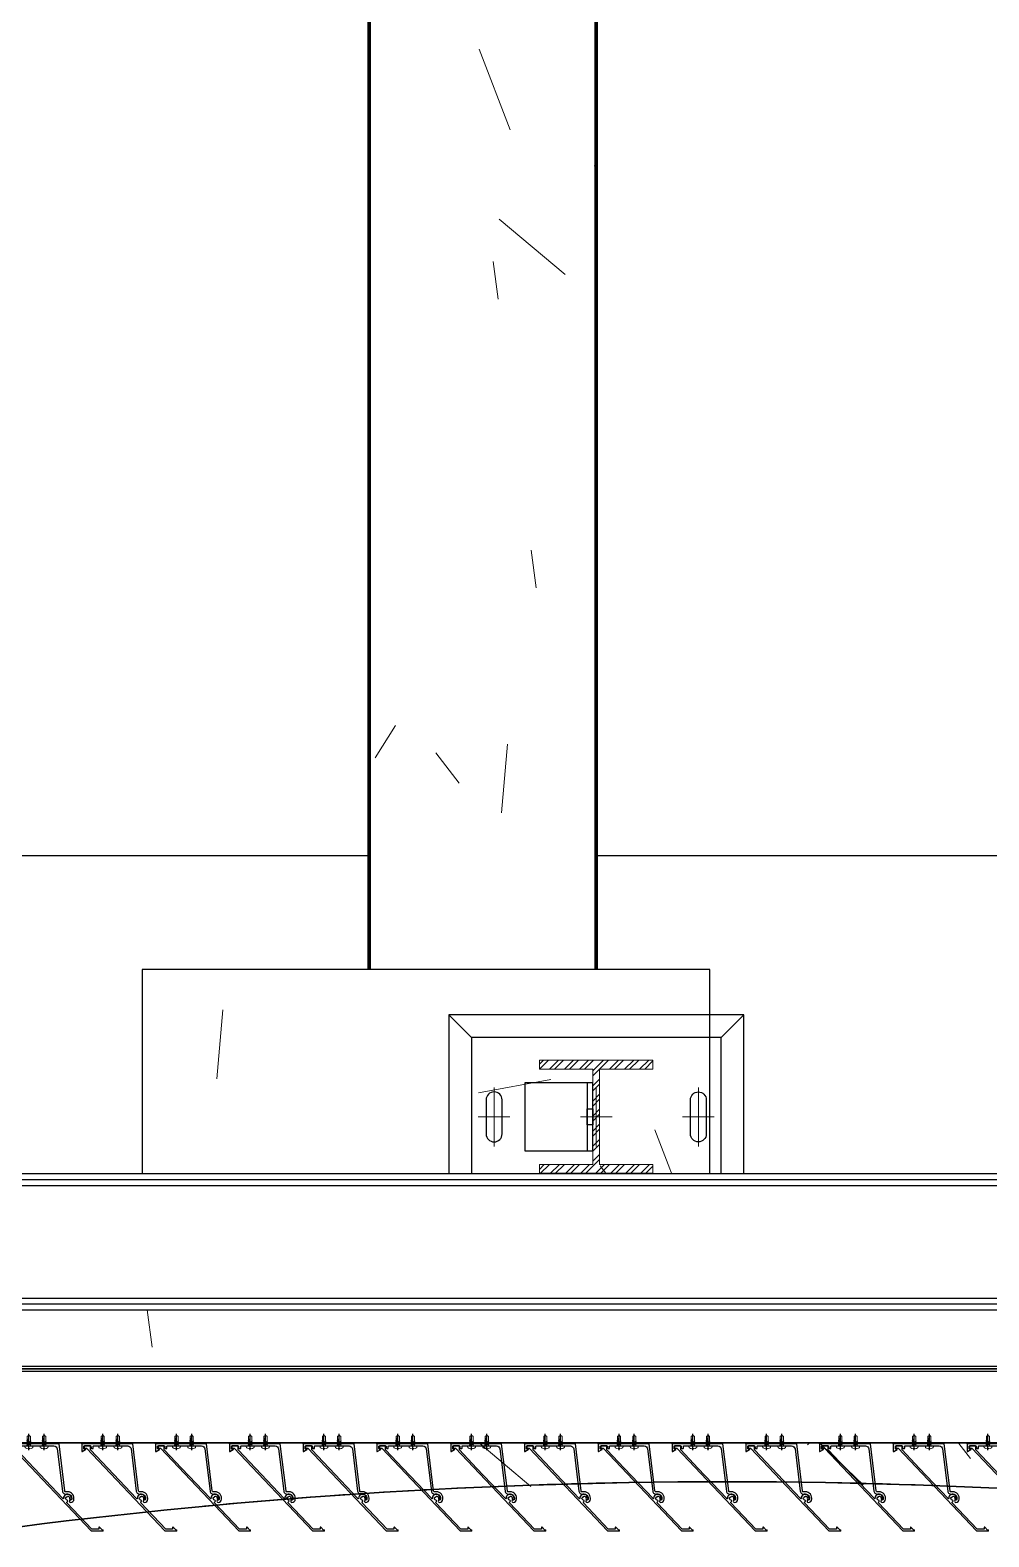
# Model space of a CAD drawing. Header units: millimetres. Extents: x -4391136 to -1798569, y -886572 to -291056.
# Drawn here: x -2381029 to -2380185, y -335592 to -334264 of the extents above; entities that cross this region are included whole.
import ezdxf

# ---------------------------------------------------------------- set-up
doc = ezdxf.new("R2010")
doc.units = ezdxf.units.MM
doc.set_wipeout_variables(frame=1)
for name, pattern in [('CENTER', [50.800000000000004, 31.75, -6.35, 6.35, -6.35]), ('XKITLINE00', [0]), ('XKITLINE02', [4, 2, -2])]:
    doc.linetypes.add(name, pattern=pattern)
for name, color, linetype in [('000 - STRUCTURE_STEEL_ACCESORIES_HATCH_', 7, 'Continuous'), ('000 - STRUCTURE_STEEL_ACCESORIES_HIDDEN_', 7, 'Continuous'), ('000 - STRUCTURE_STEEL_ACCESORIES_MAIN_COLOR_1', 7, 'Continuous'), ('000 - STRUCTURE_STEEL_FRAMING_CUT_COLOR_4', 7, 'Continuous'), ('000 - STRUCTURE_STEEL_FRAMING_HIDDEN_', 7, 'Continuous'), ('000 - STRUCTURE_STEEL_FRAMING_SUB_COLOR_2', 7, 'Continuous'), ('000 - STRUCTURE_STEEL_FRAMING_WIPEOUT_', 7, 'Continuous'), ('010 - ASPG_ACCESSORIES_MAIN_COLOR_1', 7, 'Continuous'), ('010 - ASPG_EXTR_MAIN_COLOR_2', 7, 'Continuous'), ('010 - ASPG_FRAMING_MAIN_COLOR_1', 7, 'Continuous'), ('010 - ASPG_FRAMING_MAIN_COLOR_2', 7, 'Continuous'), ('010 - ASPG_FRAMING_SUB_COLOR_2', 7, 'Continuous'), ('010 - ASPG_FRAMING_WIPEOUT_', 7, 'Continuous'), ('_PP-Dim', 7, 'Continuous'), ('Center Line', 7, 'CENTER'), ('Xref-C-1-PP17-AR-2214-01-B$0$A-GLAZ-CURT', 7, 'Continuous'), ('Xref-C-1-PP17-AR-2214-01-B$0$A-Wall', 7, 'Continuous'), ('Xref-C-1-PP17-AR-2214-01-B$0$A-WALL-PATT', 7, 'Continuous'), ('Xref-C-1-PP17-AR-2214-01-B$0$S-BEAM', 7, 'Continuous'), ('Xref-C-1-PP17-AR-2214-01-B$0$S-COLS', 7, 'Continuous'), ('Xref-C-1-PP17-AR-2214-01-B$0$S-COLS-E', 7, 'Continuous'), ('Xref-C-1-PP17-AR-2214-01-B$0$WALL-E', 7, 'Continuous')]:
    doc.layers.add(name, color=color, linetype=linetype)
doc.layers.add('000 - STRUCTURE_STEEL_FRAMING_DEF_SUB', color=7, linetype='Continuous', plot=False)
doc.layers.add('010 - ASPG_EXTR_DEF_SUB', color=7, linetype='Continuous', plot=False)
doc.layers.add('SCREW', color=7, linetype='Continuous', lineweight=5)

# ---------------------------------------------------------------- blocks, each defined once
blk = doc.blocks.new('Xref-C-1-PP17-AR-2214-01-B$0$ACM_STR_COLN_Precast- Rectangular Column - 300x500-29835394-ENTRANCE 2 - LOWER ROOF FLOOR PLAN01-flat-1')
at = {"layer": 'Xref-C-1-PP17-AR-2214-01-B$0$S-COLS-E', "lineweight": 9}
h = blk.add_hatch(dxfattribs=at)
h.set_pattern_fill('ACET-2D-FP_50', style=0, pattern_type=2)
h.set_pattern_definition([(49.99999999999999, (2730087.727, 502148.947), (-459.0337474724126, 385.1750482020263), [76.2, -838.2]), (355, (2730087.727, 502148.947), (65.2825274575068, 746.1827032957545), [60.96, -670.56]), (100.451, (2730148.455, 502143.634), (-693.3830033246074, -127.8976821547151), [64.76000000000003, -712.3600000000004]), (46.184, (2730087.727, 502352.1470000001), (-648.5724862192296, 622.3064181256746), [114.3, -1257.299999999999]), (96.63599999999998, (2730178.087, 502338.133), (-1050.534318683824, -122.2199233656631), [97.14000000000112, -1068.540000000012]), (351.184, (2730087.727, 502352.1470000001), (172.1971373415032, 1110.274966525139), [91.44000000000005, -1005.840000000001]), (21, (2730189.327, 502301.347), (-214.7433929342337, 559.4256646482164), [76.20000000000026, -838.2000000000029]), (326, (2730189.327, 502301.347), (418.8539380654042, 620.9765000836203), [60.95999999999972, -670.5599999999969]), (71.45100000000001, (2730239.865, 502267.258), (-668.4524660190125, 224.2969172171013), [64.75999999999985, -712.3599999999983]), (37.50000000000001, (2730087.727, 502148.947), (-158.7692420154774, 206.9121046213362), [33.528, -628.904, 33.528, -1320.292]), (37.50000000000001, (2730087.727, 502148.947), (-158.7692420154774, 206.9121046213362), [-695.96, -647.192, 33.528, -639.572]), (7.499999999999999, (2730087.727, 502148.947), (-47.30360574389223, 359.3065578758984), [33.528, -354.584, 33.528, -870.204]), (7.499999999999999, (2730087.727, 502148.947), (-47.30360574389223, 359.3065578758984), [-421.64, -613.664, 33.528, -223.012]), (327.5, (2729861.159, 502148.947), (146.1911639370438, 229.474161533996), [33.52800000000035, -220.4720000000024, 33.52800000000035, -1810.512000000019]), (327.5, (2729861.159, 502148.947), (146.1911639370438, 229.474161533996), [-287.5280000000031, -758.9520000000081, 33.52800000000035, -1018.032000000011]), (317.5, (2729759.559, 502148.947), (321.0978918266117, 350.4168590258024), [33.52799999999964, -296.6719999999968, 33.52799999999964, -1239.519999999987]), (317.5, (2729759.559, 502148.947), (321.0978918266117, 350.4168590258024), [-363.7279999999961, -492.7599999999948, 33.52799999999964, -713.2319999999924])])
h.paths.add_polyline_path([(-150.000000002794, -190.0000000005239), (-150.000000002794, -200.0000000005239), (149.999999997206, -200.0000000005239), (149.999999997206, 299.9999999994761), (-150.000000002794, 299.9999999994761)])
at = {"layer": 'Xref-C-1-PP17-AR-2214-01-B$0$S-COLS', "color": 7}
for p, q in [((150, 300), (-150, 300)), ((-150, 300), (-150, 290)), ((150, 290), (150, 300)), ((-150, 290), (-150, -190)), ((150, -190), (150, 290)), ((-150, -190), (-150, -200)), ((150, -200), (150, -190)), ((-150, -200), (150, -200))]:
    blk.add_line(p, q, dxfattribs=at)
blk = doc.blocks.new('Xref-C-1-PP17-AR-2214-01-B$0$DPA_Curved type A - Curved Type A-V34-ENTRANCE 2 - LOWER ROOF FLOOR PLAN01-flat-1')
at = {"layer": 'Xref-C-1-PP17-AR-2214-01-B$0$A-GLAZ-CURT', "color": 7}
for p, q in [((0, 750.0000001523877), (0, -750.0000001523877)), ((0, -750.0000001523877), (0, 750.0000001523877))]:
    blk.add_line(p, q, dxfattribs=at)
for radius, start, end in [(4928.757813461649, 177.3174867018749, 179.9936068862288), (4928.757813461649, 177.3174867018749, 179.9936068862288), (4928.75781346165, 180, 182.676120185969), (4928.757813461644, 180, 182.676120185969), (4928.757813461649, 182.6825132981251, 185.3586194412788), (4928.757813461649, 182.6825132981251, 185.3586194412788)]:
    blk.add_arc((5080.220649064053, -4.656612873077393e-10), radius, start, end, dxfattribs=at)
blk = doc.blocks.new('Xref-C-1-PP17-AR-2214-01-B$0$DPA_Curved type A - Curved Type A-V14-ENTRANCE 2 - LOWER ROOF FLOOR PLAN01-flat-1')
at = {"layer": 'Xref-C-1-PP17-AR-2214-01-B$0$A-GLAZ-CURT', "lineweight": 9}
h = blk.add_hatch(dxfattribs=at)
h.set_pattern_fill('ACET-2D-FP_15', angle=90, style=0, pattern_type=2)
h.set_pattern_definition([(49.99999999999999, (2729937.736, 501833.3970000008), (-459.0337474724126, 385.1750482020262), [76.2, -838.2]), (355, (2729937.736, 501833.3970000008), (65.28252745750682, 746.1827032957547), [60.96000000000002, -670.5600000000001]), (100.451, (2729998.464, 501828.0840000007), (-693.3830033246076, -127.8976821547151), [64.76000000000005, -712.3600000000005]), (46.18400000000002, (2729937.736, 502036.5970000007), (-648.57248621923, 622.3064181256742), [114.3, -1257.299999999999]), (96.63599999999998, (2730028.096000001, 502022.5830000007), (-1050.534318683824, -122.2199233656637), [97.14000000000117, -1068.540000000013]), (351.184, (2729937.736, 502036.5970000007), (172.1971373415032, 1110.274966525139), [91.44000000000007, -1005.840000000001]), (21.00000000000002, (2730039.336000001, 501985.7970000007), (-214.7433929342338, 559.4256646482162), [76.20000000000027, -838.2000000000031]), (326, (2730039.336000001, 501985.7970000007), (418.8539380654042, 620.9765000836201), [60.95999999999974, -670.559999999997]), (71.45100000000002, (2730089.874, 501951.7080000007), (-668.4524660190125, 224.2969172171013), [64.75999999999986, -712.3599999999984]), (37.50000000000001, (2729937.736, 501833.3970000008), (-158.7692420154775, 206.9121046213362), [33.528, -628.904, 33.528, -1320.292]), (37.50000000000001, (2729937.736, 501833.3970000008), (-158.7692420154775, 206.9121046213362), [-695.96, -647.192, 33.528, -639.572]), (7.499999999999995, (2729937.736, 501833.3970000008), (-47.30360574389218, 359.3065578758988), [33.52799999999999, -354.5839999999999, 33.52799999999999, -870.204]), (7.499999999999995, (2729937.736, 501833.3970000008), (-47.30360574389218, 359.3065578758988), [-421.64, -613.6639999999999, 33.52799999999999, -223.012]), (327.5, (2729711.168000001, 501833.3970000008), (146.1911639370438, 229.474161533996), [33.52800000000036, -220.4720000000024, -1844.04000000002]), (327.5, (2729711.168000001, 501833.3970000008), (146.1911639370438, 229.474161533996), [-254.0000000000028, 33.52800000000036, -758.9520000000082, -1051.560000000011]), (327.5, (2729711.168000001, 501833.3970000008), (146.1911639370438, 229.474161533996), [-1046.480000000011, 33.52800000000036, -1018.032000000011]), (317.5, (2729609.568, 501833.3970000008), (321.0978918266118, 350.4168590258025), [33.52799999999964, -296.6719999999968, 33.52799999999964, -1239.519999999987]), (317.5, (2729609.568, 501833.3970000008), (321.0978918266118, 350.4168590258025), [-363.7279999999961, -492.7599999999947, 33.52799999999964, -713.2319999999922])])
h.paths.add_polyline_path([(-3.259629011154175e-09, -750.0000001529115), (149.9999999967404, -750.0000001529115), (149.9999999967404, -700.0000001526205), (189.999999997206, -700.0000001526205), (199.999999997206, -690.0000001547742), (173.0546247502789, -460.8418314472074), (156.8637420292944, -230.6736867153668), (151.462835598737, -1.164153218269348e-09), (156.8637420292944, 230.6736867130967), (173.2759108911268, 462.7237694916548), (199.999999997206, 690.0000001525041), (189.999999997206, 700.0000001525041), (149.9999999967404, 700.0000001525041), (149.9999999967404, 750.0000001518638), (-3.259629011154175e-09, 750.0000001518638)])
at = {"layer": 'Xref-C-1-PP17-AR-2214-01-B$0$A-GLAZ-CURT', "color": 7, "lineweight": 35}
blk.add_line((0, 750.0000001523877), (0, -750.0000001523877), dxfattribs=at)
blk.add_arc((5080.220649064053, -4.656612873077393e-10), 4928.757813461648, 171.9524601037302, 188.0475398962698, dxfattribs=at)
blk = doc.blocks.new('W-1-PP17-ENT2_REV00_20260526-152612_EX_LOPF-1')
at = {"layer": 'Xref-C-1-PP17-AR-2214-01-B$0$A-WALL-PATT', "lineweight": 9}
h = blk.add_hatch(dxfattribs=at)
h.set_pattern_fill('ACET-2D-FP_6', angle=-39.99999999997265, style=0, pattern_type=2)
h.set_pattern_definition([(140.0000000000273, (-5300.000273352955, -7452.49991474679), (-385.17504819663, -459.0337474662813), [76.2000000016863, -838.2000000185496]), (85.00000000002728, (-5300.000273352955, -7452.49991474679), (-746.182703292987, 65.28252745699113), [60.95999998934607, -670.5599998828066]), (190.4510000000273, (-5294.686775229871, -7391.771650662238), (127.8976821521067, -693.3830033084379), [64.75999999792225, -712.3599999771448]), (136.1840000000273, (-5503.19981222041, -7452.499724316935), (-622.306418101827, -648.5724861947823), [114.3000000090041, -1257.300000099045]), (186.6360000000273, (-5489.186372125987, -7362.140300709347), (122.2199233644646, -1050.534318669234), [97.13999999808287, -1068.539999978911]), (81.18400000002735, (-5503.19981222041, -7452.499724316935), (-1110.274966523866, 172.1971373409029), [91.44000001127148, -1005.840000123987]), (111.0000000000273, (-5452.400153682567, -7350.900385513029), (-559.4256646492287, -214.7433929350229), [76.20000000026224, -838.2000000028846]), (56.00000000002737, (-5452.400153682567, -7350.900385513029), (-620.9765001018534, 418.8539380771107), [60.96000000798914, -670.5600000878804]), (161.4510000000273, (-5418.311747249216, -7300.362332455406), (-224.2969171917646, -668.4524659444579), [64.76000000175955, -712.360000019355]), (127.5000000000273, (-5300.000273352955, -7452.49991474679), (-206.9121046008077, -158.7692419998349), [33.52799999595497, -628.9039999241251, 33.52799999595497, -1320.291999840712]), (127.5000000000273, (-5300.000273352955, -7452.49991474679), (-206.9121046008077, -158.7692419998349), [-695.959999916035, -647.1919999219186, 33.52799999595497, -639.571999922838]), (97.50000000002731, (-5300.000273352955, -7452.49991474679), (-359.3065578895622, -47.30360574601231), [33.52800000462985, -354.5840000489642, 33.52800000462985, -870.2040001201657]), (97.50000000002731, (-5300.000273352955, -7452.49991474679), (-359.3065578895622, -47.30360574601231), [-421.6400000582239, -613.6640000847402, 33.52800000462985, -223.0120000307955]), (57.50000000002731, (-5300.000251204241, -7679.067727875954), (-229.4741615089589, 146.1911639207974), [33.52800000332779, -220.4720000218828, -1844.040000183029]), (57.50000000002731, (-5300.000251204241, -7679.067727875954), (-229.4741615089589, 146.1911639207974), [-254.0000000252106, 33.52800000332779, -758.9520000753291, -1051.560000104372]), (57.50000000002731, (-5300.000251204241, -7679.067727875954), (-229.4741615089589, 146.1911639207974), [-1046.480000103867, 33.52800000332779, -1018.032000101044]), (47.50000000002732, (-5299.999580374919, -7780.668140097114), (-350.416859014542, 321.097891815938), [33.52800000205954, -296.6720000182238, 33.52800000205954, -1239.52000007614]), (47.50000000002732, (-5299.999580374919, -7780.668140097114), (-350.416859014542, 321.097891815938), [-363.7280000223428, -492.7600000302689, 33.52800000205954, -713.2320000438118])])
h.paths.add_polyline_path([(-5500.000000002328, -9752.170847279544), (-5500.000000002328, -9905.01763978327), (-5300.000000002328, -9905.01763978327), (-5300.000000002328, -4899.999999996799), (-5500.000000002328, -4899.999999996799)])
at = {"layer": 'Xref-C-1-PP17-AR-2214-01-B$0$A-Wall', "color": 7, "lineweight": 70}
for p, q in [((-5300.000000001863, -9905.017639786063), (-5300.000000001863, -5750.000000000058)), ((-5500.000000001863, -7749.999999999593), (-5500.000000001863, -9905.017639786063))]:
    blk.add_line(p, q, dxfattribs=at)
at = {"layer": 'Xref-C-1-PP17-AR-2214-01-B$0$S-BEAM', "color": 7}
for p, q in [((-5500.000000001863, -9805.017639786063), (-7900.000000003725, -9805.017639786063)), ((-729.9999965955503, -9805.017639786063), (-5300.000000001863, -9805.017639786063)), ((-19234.99999829847, -10205.01763978606), (470.0000017015263, -10205.01763978606))]:
    blk.add_line(p, q, dxfattribs=at)
at = {"layer": 'Xref-C-1-PP17-AR-2214-01-B$0$WALL-E', "color": 7}
blk.add_line((970.0000017015263, -10204.99999999866), (-13434.99999984959, -10204.99999999866), dxfattribs=at)
at = {"color": 7, "rotation": 270}
for name, p in [('Xref-C-1-PP17-AR-2214-01-B$0$ACM_STR_COLN_Precast- Rectangular Column - 300x500-29835394-ENTRANCE 2 - LOWER ROOF FLOOR PLAN01-flat-1', (-5499.999998298474, -10055.01763978606)), ('Xref-C-1-PP17-AR-2214-01-B$0$DPA_Curved type A - Curved Type A-V34-ENTRANCE 2 - LOWER ROOF FLOOR PLAN01-flat-1', (-5184.999999696855, -10205.0088198926)), ('Xref-C-1-PP17-AR-2214-01-B$0$DPA_Curved type A - Curved Type A-V14-ENTRANCE 2 - LOWER ROOF FLOOR PLAN01-flat-1', (-5184.450245451648, -10205.0088198926))]:
    blk.add_blockref(name, p, dxfattribs=at)
blk = doc.blocks.new('000_ASPG_TYP_FILES_STRUCTURE_STEEL_BK')
at = {"layer": '000 - STRUCTURE_STEEL_ACCESORIES_HIDDEN_', "color": 7}
blk.add_lwpolyline([(0, 6.999999999999091), (5.000000000001819, 6.999999999999091), (5.000000000001819, -7.000000000000909), (0, -7.000000000000909)], close=True, dxfattribs=at)
at = {"layer": '000 - STRUCTURE_STEEL_ACCESORIES_MAIN_COLOR_1', "color": 7}
for points in [[(0, -30), (60.00000000000182, -30), (60.00000000000182, 30), (0, 30)], [(0, -30), (5.000000000001819, -30), (5.000000000001819, 30), (0, 30)]]:
    blk.add_lwpolyline(points, close=True, dxfattribs=at)
blk = doc.blocks.new('000_CKST_FAMELINE_STEEL_STRUCTURE-COLUMN_TOP_VIEW')
at = {"layer": '000 - STRUCTURE_STEEL_FRAMING_DEF_SUB', "color": 7, "linetype": 'XKITLINE00', "lineweight": 0}
for p, q in [((9.307315673519661e-15, 75.99999999999636), (1.27363267111327e-14, 104)), ((26.00000000000001, 90), (-25.99999999999999, 90)), ((1.714505518806517e-15, 14), (-1.714505518806517e-15, -14.00000000000364)), ((26, -3.641162888769496e-12), (-26, -3.63479472541393e-12)), ((-9.307315673519661e-15, -76), (-1.27363267111327e-14, -104.0000000000036)), ((25.99999999999999, -90.00000000000364), (-26.00000000000001, -90.00000000000364))]:
    blk.add_line(p, q, dxfattribs=at)
at = {"layer": '000 - STRUCTURE_STEEL_FRAMING_SUB_COLOR_2', "color": 7}
for p, q in [((-69.99999999999999, 109.9999999999982), (-89.99999999999999, 129.9999999999982)), ((70.00000000000001, 109.9999999999982), (90.00000000000001, 129.9999999999982)), ((-70.00000000000001, -110.0000000000018), (-90.00000000000001, -130.0000000000018)), ((69.99999999999999, -110.0000000000018), (89.99999999999999, -130.0000000000018))]:
    blk.add_line(p, q, dxfattribs=at)
for points in [[(90.00000000000001, 129.9999999999982), (-89.99999999999999, 129.9999999999982), (-90.00000000000001, -130.0000000000018), (89.99999999999999, -130.0000000000018)], [(70.00000000000001, 109.9999999999982), (-69.99999999999999, 109.9999999999982), (-70.00000000000001, -110.0000000000018), (69.99999999999999, -110.0000000000018)]]:
    blk.add_lwpolyline(points, close=True, dxfattribs=at)
for points in [[(14.99998100232188, 82.99998733651228), (-15.00001899767812, 82.99998733651228, -0.4142135623730904), (-22.000018997678, 89.99998733651228, -0.414213562373095), (-15.000018997678, 96.99998733651228), (14.99998100232189, 96.99998733651228, -0.414213562373095), (21.99998100232188, 89.99998733651228), (21.99998100232188, 89.99998733651228, -0.414213562373095)], [(14.99998100232186, -82.99998733651591), (-15.00001899767814, -82.99998733651591, 0.4142135623730904), (-22.00001899767802, -89.99998733651591, 0.414213562373095), (-15.00001899767802, -96.99998733651591), (14.99998100232186, -96.99998733651591, 0.414213562373095), (21.99998100232186, -89.99998733651591), (21.99998100232186, -89.99998733651591, 0.414213562373095)]]:
    blk.add_lwpolyline(points, format="xyb", close=True, dxfattribs=at)
at = {"color": 7, "rotation": 270}
blk.add_blockref('000_ASPG_TYP_FILES_STRUCTURE_STEEL_BK', (-3.673940397441503e-16, -3.000000000001364), dxfattribs=at)
at = {"color": 7}
blk.add_wipeout([(50.00000000000019, 49.999999999998394), (50.00000000000018, -50.00000000000168), (170.00000000000017, -50.000000000001705), (170.0000000000002, 49.999999999998366)], dxfattribs=at).dxf.layer = '000 - STRUCTURE_STEEL_FRAMING_WIPEOUT_'
at = {"layer": '000 - STRUCTURE_STEEL_ACCESORIES_HATCH_'}
h = blk.add_hatch(dxfattribs=at)
h.set_pattern_fill('ANSI32', scale=25.00000000000001, angle=270)
h.set_pattern_definition([(315, (1524.513863548916, 2469.06180239583), (6.629126073623885, 6.629126073623887), []), (315, (1524.513863548916, 2464.642385020829), (6.629126073623885, 6.629126073623887), [])])
h.paths.add_polyline_path([(-50.00000000000001, -50.00000000000136), (-42.00000000000001, -50.00000000000136), (-42, -3.000000000001359), (42, -3.00000000000137), (41.99999999999999, -50.00000000000137), (49.99999999999999, -50.00000000000137), (50.00000000000001, 49.99999999999863), (42.00000000000001, 49.99999999999863), (42, 2.999999999994992), (-42, 2.999999999995003), (-41.99999999999999, 49.99999999999864), (-49.99999999999999, 49.99999999999864)])
at = {"layer": '000 - STRUCTURE_STEEL_FRAMING_CUT_COLOR_4', "color": 7, "lineweight": 0}
blk.add_lwpolyline([(-50.00000000000001, -50.00000000000136), (-42.00000000000001, -50.00000000000136), (-42, -3.000000000001359), (42, -3.00000000000137), (41.99999999999999, -50.00000000000137), (49.99999999999999, -50.00000000000137), (50.00000000000001, 49.99999999999863), (42.00000000000001, 49.99999999999863), (42, 2.999999999994992), (-42, 2.999999999995003), (-41.99999999999999, 49.99999999999864), (-49.99999999999999, 49.99999999999864)], close=True, dxfattribs=at)
at = {"layer": '000 - STRUCTURE_STEEL_FRAMING_DEF_SUB', "color": 7, "linetype": 'XKITLINE00', "lineweight": 0}
for p, q in [((110, 43.99999999999635), (110, 15.99999999999635)), ((96, 29.99999999999635), (124, 29.99999999999635)), ((110, -16.00000000000365), (110, -44.00000000000001)), ((96, -30.00000000000365), (124, -30.00000000000365))]:
    blk.add_line(p, q, dxfattribs=at)
at = {"layer": '000 - STRUCTURE_STEEL_FRAMING_HIDDEN_', "color": 7, "linetype": 'XKITLINE02', "ltscale": 4}
for p, q in [((56.00000000000022, -50.00000000000183), (56.00000000000023, 49.99999999999817)), ((50.00000000000023, 2.999999999998175), (170.0000000000002, 2.99999999999816)), ((50.00000000000023, -3.000000000001825), (170.0000000000002, -3.00000000000184))]:
    blk.add_line(p, q, dxfattribs=at)
at = {"layer": '000 - STRUCTURE_STEEL_FRAMING_SUB_COLOR_2', "color": 7}
for p, q in [((50.00000000000023, 2.999999999998175), (50.00000000000023, -3.000000000001825)), ((170.0000000000002, 2.99999999999816), (170.0000000000002, -3.00000000000184))]:
    blk.add_line(p, q, dxfattribs=at)
blk.add_lwpolyline([(50.00000000000023, 49.99999999999817), (50.00000000000022, -50.00000000000183), (170.0000000000002, -50.00000000000184), (170.0000000000002, 49.99999999999816)], close=True, dxfattribs=at)
for centre in [(110, 29.99999999999635), (110, -30.00000000000183)]:
    blk.add_circle(centre, 7, dxfattribs=at)
blk = doc.blocks.new('*U1996')
at = {"color": 7}
blk.add_wipeout([(9.094947017729282e-13, -5.4569682106375694e-12), (6969.999999999998, -5.4569682106375694e-12), (6969.999999999998, 119.92499999998472), (9.094947017729282e-13, 119.92499999998472)], dxfattribs=at).dxf.layer = '010 - ASPG_FRAMING_WIPEOUT_'
at = {"layer": '010 - ASPG_FRAMING_MAIN_COLOR_1', "color": 7}
for p, q in [((6970, 119.9249999999884), (0, 119.9249999999884)), ((0, 114.8500000000058), (6970, 114.8500000000058)), ((0, 109.5400000000081), (6970, 109.5400000000081)), ((0, 10.38499999998021), (6970, 10.38499999998021)), ((4.365574568510056e-11, 5.309999999997672), (6970, 5.309999999997672)), ((2.91038304567337e-11, 0), (6970, 0))]:
    blk.add_line(p, q, dxfattribs=at)
blk = doc.blocks.new('PZG35-9D5')
at = {"layer": 'Center Line', "color": 7}
blk.add_line((1.4210854715202e-14, 3.733653355866409), (1.4210854715202e-14, -10.53404386090006), dxfattribs=at)
at = {"layer": 'SCREW', "color": 7}
for p, q in [((-1.399999999999963, 2.842170943040401e-14), (-1.399999999999963, -1.090192378864657)), ((1.399999999999991, 0), (1.399999999999991, -0.5901923788647139)), ((-1.850000000000009, -1.399999999999977), (1.850000000000037, -0.8999999999999773)), ((-1.850000000000009, -1.399999999999977), (-1.399999999999963, -1.090192378864685)), ((-1.850000000000009, -1.399999999999977), (-1.399999999999963, -1.709807621135297)), ((-1.850000000000009, -2.699999999999989), (1.850000000000037, -2.199999999999989)), ((-1.850000000000009, -2.699999999999989), (-1.399999999999963, -2.390192378864697)), ((-1.850000000000009, -2.699999999999989), (-1.399999999999963, -3.009807621135309)), ((-1.850000000000009, -4), (-1.399999999999963, -3.690192378864708)), ((-1.850000000000009, -4), (-0.9911470940920566, -3.883938796498938)), ((-1.850000000000009, -4), (-1.399999999999963, -4.30980762113532)), ((-1.399999999999963, -1.090192378864685), (1.399999999999991, -0.5901923788646855)), ((-1.399999999999963, -1.709807621135297), (1.399999999999991, -1.209807621135297)), ((-1.399999999999963, -1.709807621135269), (-1.399999999999963, -2.390192378864697)), ((-1.399999999999963, -2.390192378864697), (1.399999999999991, -1.890192378864697)), ((-1.399999999999963, -3.009807621135309), (1.399999999999991, -2.509807621135309)), ((-1.399999999999963, -3.009807621135309), (-1.399999999999963, -3.690192378864708)), ((-1.399999999999963, -3.690192378864708), (-0.8446989986695002, -3.591031485769975)), ((-1.399999999999963, -4.30980762113532), (-1.184865735341859, -4.271390788160659)), ((-1.399999999999963, -4.309807621135349), (-1.399999999999963, -8.099999999999966)), ((1.4210854715202e-14, -9.5), (-1.399999999999963, -8.099999999999966)), ((1.4210854715202e-14, -9.5), (1.399999999999991, -8.099999999999966)), ((0.5619885887190463, -3.339837273736322), (1.399999999999991, -3.190192378864708)), ((0.7141825614195483, -3.653488843051434), (1.850000000000037, -3.5)), ((0.7141825614195483, -3.932275020881832), (1.399999999999991, -3.80980762113532)), ((0.7141825614195483, -4.612659778611231), (1.399999999999991, -4.49019237886472)), ((0.7141825614195483, -4.953488843051389), (1.850000000000037, -4.800000000000011)), ((0.7141825614195483, -5.232275020881843), (1.399999999999991, -5.109807621135332)), ((1.850000000000037, -0.8999999999999773), (1.399999999999991, -0.5901923788646855)), ((1.850000000000037, -0.8999999999999773), (1.399999999999991, -1.209807621135297)), ((1.399999999999991, -1.209807621135269), (1.399999999999991, -1.890192378864725)), ((1.850000000000037, -2.199999999999989), (1.399999999999991, -1.890192378864697)), ((1.850000000000037, -2.199999999999989), (1.399999999999991, -2.509807621135309)), ((1.399999999999991, -2.50980762113528), (1.399999999999991, -3.190192378864708)), ((1.850000000000037, -3.5), (1.399999999999991, -3.190192378864708)), ((1.850000000000037, -3.5), (1.399999999999991, -3.80980762113532)), ((1.399999999999991, -3.809807621135349), (1.399999999999991, -4.490192378864691)), ((1.850000000000037, -4.800000000000011), (1.399999999999991, -4.49019237886472)), ((1.850000000000037, -4.800000000000011), (1.399999999999991, -5.109807621135332)), ((1.399999999999991, -5.109807621135332), (1.399999999999991, -8.099999999999966))]:
    blk.add_line(p, q, dxfattribs=at)
blk.add_lwpolyline([(1.4210854715202e-14, -9.5), (0.7141825614195483, -5.232275020881843), (0.7141825614195483, -3.600899293750615, 0.4176573264866609), (0.4106596181599826, -3.300919979679151, 0.1081021898226624), (-0.8446989986694433, -3.591031485769975), (-1.399999999999991, -4.701675652739141)], format="xyb", dxfattribs=at)
blk = doc.blocks.new('*U3396')
at = {"layer": 'SCREW', "color": 7}
blk.add_lwpolyline([(3.026373332565058, 1.780836269555209, 0.09905967801670053), (0.7999999999999687, 2.546427498927414), (0.7999999999999687, 2.274284095813357), (-0.800000000000054, 2.274284095813357), (-0.800000000000054, 2.546427498927414, 0.09905967801670058), (-3.026373332565143, 1.780836269555209, 0.2665876613401604), (-3.500000000000043, 0.9556546004010897), (-3.500000000000043, 0.1999999999999886, 0.4142135623730938), (-3.300000000000054, 0), (3.299999999999997, 0, 0.4142135623731049), (3.499999999999986, 0.1999999999999886), (3.499999999999957, 0.9556546004010897, 0.2665876613401604)], format="xyb", close=True, dxfattribs=at)
blk.add_blockref('PZG35-9D5', (-1.4210854715202e-14, 0), dxfattribs=at)
blk = doc.blocks.new('*U3399')
at = {"color": 7}
blk.add_point((0, 0), dxfattribs=at)
at = {"layer": '010 - ASPG_ACCESSORIES_MAIN_COLOR_1', "color": 7}
blk.add_lwpolyline([(-39.69999999902211, -0.5999999995172398, 0.4142135623731156), (-39.99999999883585, -0.8999999995638059), (-39.99999999883585, -7.366962144914214, 0.5773502691897371), (-39.65044321701862, -7.568778847059366), (-36.64260295056738, -5.832201459393036, 0.7673269879794871), (-36.78520590183325, -5.299999999645297), (-37.89999999874271, -5.299999999645297, -0.4142135623735732), (-38.19999999902211, -4.999999999656938), (-38.19999999902211, -2.799999999587089, -0.4142135623730951), (-37.99999999883585, -2.59999999951724), (-32.18326623388566, -2.59999999951724, -0.3888787318530097), (-31.98402729420923, -2.782568851142787), (-31.8474567013327, -4.343577870872468, 0.3888787318530089), (-31.34935935237445, -4.799999999528882), (-30.29999999911524, -4.799999999528882, 0.4142135623732408), (-29.99999999883585, -4.499999999540523), (-29.99999999883585, -2.899999999505599, -0.4142135623731785), (-29.69999999902211, -2.59999999951724), (0.4107479506637901, -2.59999999951724, -0.3789692262628873), (3.38851808081381, -5.235465979035143), (7.952927200356498, -42.5207682372482, 0.4465929586642906), (11.6177961837966, -45.07649022702281, -0.4898018444424612), (16.07846395508386, -48.68238816667036), (16.06490363762714, -49.36225294566866, -0.1824796859550777), (15.80227640201338, -50.01801436272836, -0.2679491924113072), (15.32539491611533, -50.16829426406803, 1.122114645179816), (15.09990952932276, -52.3421093734276, 0.4050039718497206), (18.0645059288945, -49.40213623346681), (18.07806624681689, -48.72227145435209, 0.4898054953707174), (11.15966573380865, -43.12966807454978, -0.4465970485362636), (9.938031048281118, -42.27776159492242), (4.866356541635469, -0.8481197821154633, 0.3641755342157969), (4.570876519894227, -0.5999999995172398)], format="xyb", close=True, dxfattribs=at)
at = {"layer": '010 - ASPG_EXTR_DEF_SUB', "color": 7}
for p in [(-39.99999999883585, -0.4999999995172402), (43.44495566345738, -76.89999999944341), (43.44495566345738, -77.49999999954052)]:
    blk.add_point(p, dxfattribs=at)
at = {"layer": '010 - ASPG_EXTR_MAIN_COLOR_2', "color": 7}
blk.add_lwpolyline([(11.37409105408005, -48.15170148877115), (11.47245816211216, -47.43577758665815), (12.17779493960552, -47.55667202338264), (12.29266474000178, -46.78670596401826, -0.5355375090189683), (14.1918134491425, -49.16870282323253, 0.9915718169393263), (15.66379558271728, -49.57599316951273, 1.157025413028558), (8.792231505503878, -48.77291728999153, -0.6885576205791355), (8.274611146422103, -48.98797988444021), (-17.14292736421339, -22.16859813180672), (-32.34153279638849, -6.131750148785431), (-32.34153279638849, -2.899999981694054, 0.4143115081626392), (-32.64163311407901, -2.59999999951724), (-37.54163311352022, -2.59999999951724, 0.4141156188887998), (-37.84153278893791, -2.899999981635847), (-37.84153278893791, -4.299999988411218, 0.4142135623731781), (-37.54153279098682, -4.599999986478724), (-35.98884801496752, -4.599999986478724, -0.205894629290155), (-35.77110154624097, -4.693635078269653), (33.22969053988345, -77.49999999954052), (43.14495566324331, -77.49999999954052, 0.6681786376628355), (43.35708769806661, -76.98786796536915), (40.5215537941549, -74.1523340573247, 0.6681786381757795), (40.00942175951786, -74.36446609156592), (40.00942175951786, -75.99999999802712), (33.87471885257401, -75.99999999802712), (11.86384030175395, -52.7751643466243, -0.5583539238224016), (12.08261241135187, -51.95244935475676, 0.7662751832817146), (12.03674733010121, -50.39291741001107, -0.4385828234445206), (10.70630855322815, -48.05207626283555)], format="xyb", close=True, dxfattribs=at)
at = {"layer": 'SCREW', "color": 7, "rotation": 180}
for p in [(-21.64901723782532, -2.499999999924694), (-8.237076249206439, -2.499999999924694)]:
    blk.add_blockref('*U3396', p, dxfattribs=at)
blk = doc.blocks.new('*U3050')
at = {"color": 7}
blk.add_wipeout([(1440.0000000029759, 4.0000000015470505), (60.00000000297587, 4.000000000000455), (60.00000000297587, 69.30000000000041), (1440.0000000029759, 69.300000001547)], dxfattribs=at).dxf.layer = '010 - ASPG_FRAMING_WIPEOUT_'
at = {"layer": '010 - ASPG_FRAMING_MAIN_COLOR_2', "color": 7}
blk.add_lwpolyline([(1410.00000000414, 69.30000000154668), (90.00000000181171, 69.3), (90.00000000181171, 6), (1410.00000000414, 6.000000001546685)], close=True, dxfattribs=at)
at = {"layer": '010 - ASPG_FRAMING_SUB_COLOR_2', "color": 7}
for points in [[(1440.000000002976, 4.000000001546685), (60.00000000297587, 4), (60.00000000297587, 69.3), (1440.000000002976, 69.30000000154668)], [(60.00000000297587, 2.000000000715772), (60.00000000297587, 4), (1440.000000002976, 4.000000001546685), (1440.000000002976, 2.000000002262457)]]:
    blk.add_lwpolyline(points, close=True, dxfattribs=at)
at = {"color": 7, "xscale": -1, "rotation": 180}
for p in [(156.7703094601166, 69.3), (221.7703094601166, 69.3), (286.7703094601166, 69.3), (351.7703094601166, 69.3), (416.7703094601166, 69.3), (481.7703094601166, 69.3), (546.7703094601166, 69.3), (611.7703094601166, 69.3), (676.7703094601166, 69.3), (741.7703094601166, 69.3), (806.7703094601166, 69.3), (871.7703094601166, 69.3), (936.7703094601166, 69.3), (1001.770309460117, 69.3)]:
    blk.add_blockref('*U3399', p, dxfattribs=at)
blk = doc.blocks.new('W-1-PP17-ENT2_REV00_20260528-225335_ASPG_UPPF')
at = {"color": 7, "rotation": 270}
blk.add_blockref('000_CKST_FAMELINE_STEEL_STRUCTURE-COLUMN_TOP_VIEW', (-5300, -10035), dxfattribs=at)
at = {"color": 7, "xscale": -1, "zscale": -1, "rotation": 180}
blk.add_blockref('*U3050', (-5935, -10252.99999999953), dxfattribs=at)
at = {"color": 7}
blk.add_blockref('*U1996', (-7750, -10205), dxfattribs=at)

msp = doc.modelspace()

# ---------------------------------------------------------------- block references
at = {"layer": '_PP-Dim', "color": 7}
msp.add_blockref('W-1-PP17-ENT2_REV00_20260526-152612_EX_LOPF-1', (-2375230.573009264, -325186.9466707949), dxfattribs=at)

# ---------------------------------------------------------------- next in the draw order: block references
at = {"color": 7}
msp.add_blockref('W-1-PP17-ENT2_REV00_20260528-225335_ASPG_UPPF', (-2375230.573009264, -325186.9466707949), dxfattribs=at)

doc.saveas('drawing.dxf')
